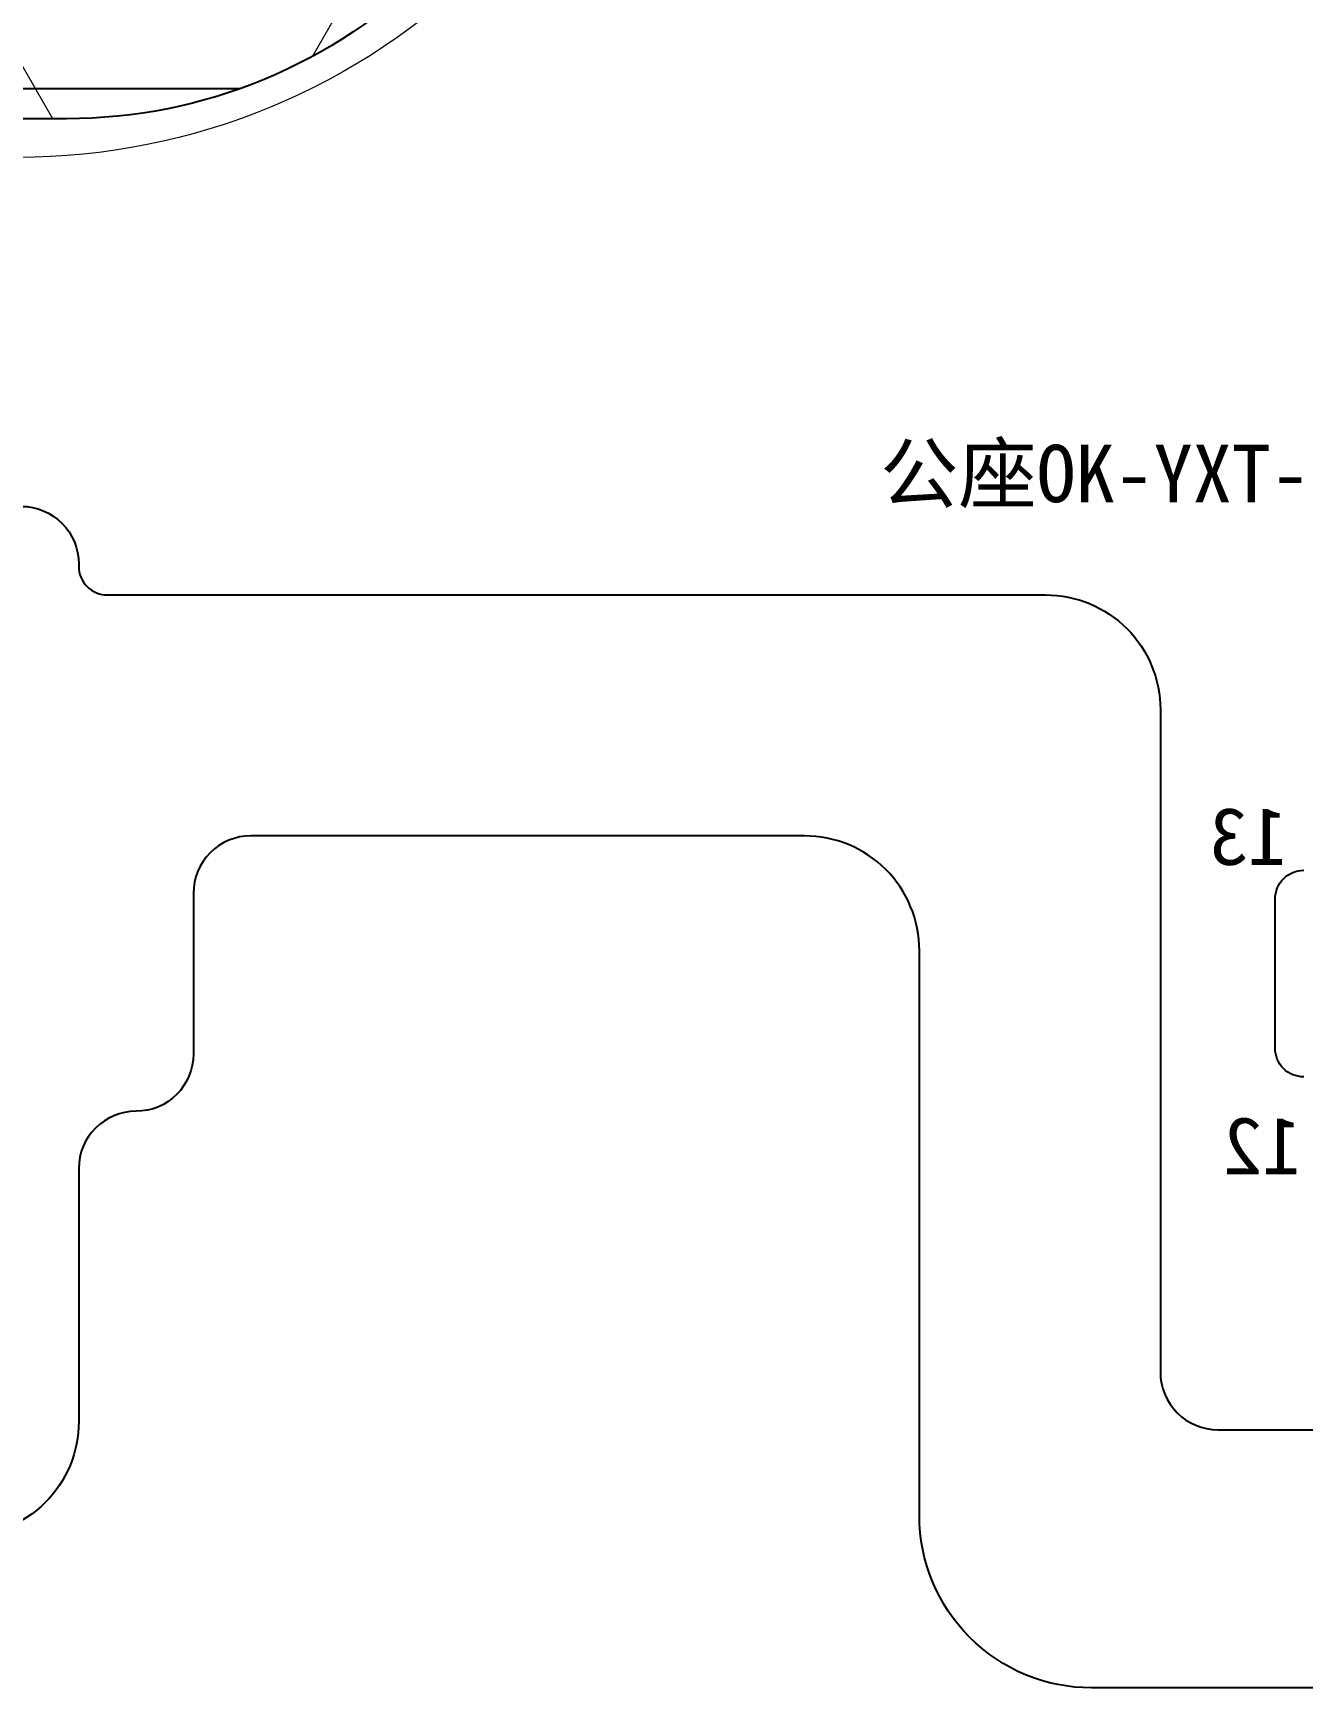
# Model space of a CAD drawing. Header units: inches. Extents: x 1765 to 5217, y -1519 to 441.
# Drawn here: x 4817.78 to 4839.91, y -1325.51 to -1296.67 of the extents above; entities that cross this region are included whole.
import ezdxf

# ---------------------------------------------------------------- set-up
doc = ezdxf.new("R2010")
doc.units = ezdxf.units.IN
doc.header["$MEASUREMENT"] = 0
doc.layers.add('DIM', color=3, linetype='Continuous', lineweight=15)
doc.layers.add('FPC', color=7, linetype='Continuous')
doc.layers.add('LENS', color=6, linetype='Continuous')
doc.styles.add('宋体', font='')
doc.styles.get('宋体').set_extended_font_data('SimSun')

# ---------------------------------------------------------------- blocks, each defined once
blk = doc.blocks.new('FSDDDDD')
at = {"layer": 'LENS', "color": 5, "lineweight": 0}
blk.add_lwpolyline([(3465.185, -1743.304, -0.414214), (3453.685, -1754.804), (3438.595, -1754.804, -0.414214), (3427.095, -1743.304), (3427.095, -1720.794, -0.414214), (3438.595, -1709.294), (3453.685, -1709.294, -0.414214), (3465.185, -1720.794)], format="xyb", close=True, dxfattribs=at)

msp = doc.modelspace()

# ---------------------------------------------------------------- hatches: boundary and pattern name
at = {"layer": 'DIM'}
h = msp.add_hatch(dxfattribs=at)
h.set_pattern_fill('HONEY', color=256, style=0)
h.set_pattern_definition([(0, (6913.9786, -2365.6452), (4.7625, 2.74963), [3.175, -6.35]), (120, (6913.9786, -2365.6452), (-4.7624994, 2.749631), [3.175, -6.35]), (60, (6913.9786, -2365.6452), (6e-07, 5.499261), [-6.35, 3.175])])
edge = h.paths.add_edge_path()
edge.add_line((4827.36, -1263.445), (4827.36, -1289.16))
edge.add_arc((4818.36, -1289.16), 9, -90, 0, ccw=False)
edge.add_line((4818.36, -1298.16), (4801.573, -1298.16))
edge.add_arc((4801.573, -1289.16), 9, 180, 270, ccw=False)
edge.add_line((4792.573, -1289.16), (4792.573, -1263.445))
edge.add_arc((4800.993, -1263.445), 8.42, 90, 180, ccw=False)
edge.add_line((4800.993, -1255.025), (4818.94, -1255.025))
edge.add_arc((4818.94, -1263.445), 8.42, 0, 90, ccw=False)

# ---------------------------------------------------------------- linework, layer by layer
msp.add_line((4821.375, -1297.64), (4798.558, -1297.64))
msp.add_line((4821.375, -1297.64), (4798.558, -1297.64))
msp.add_lwpolyline([(4827.36, -1263.445), (4827.36, -1289.16, -0.414214), (4818.36, -1298.16), (4801.573, -1298.16, -0.414214), (4792.573, -1289.16), (4792.573, -1263.445, -0.414214), (4800.993, -1255.025), (4818.94, -1255.025, -0.414214)], format="xyb", close=True)
msp.add_lwpolyline([(4827.36, -1263.445), (4827.36, -1289.16, -0.414214), (4818.36, -1298.16), (4801.573, -1298.16, -0.414214), (4792.573, -1289.16), (4792.573, -1263.445, -0.414214), (4800.993, -1255.025), (4818.94, -1255.025, -0.414214)], format="xyb", close=True)
at = {"layer": 'FPC', "color": 2, "lineweight": -3}
for points in [[(4817.572, -1304.917, -0.414214), (4818.572, -1305.917), (4818.572, -1305.96, 0.414214), (4819.072, -1306.46), (4835.423, -1306.46, -0.414214), (4837.423, -1308.46), (4837.423, -1320.009, 0.414214), (4838.423, -1321.009), (4840.153, -1321.009, 0.414214)], [(4843.353, -1325.509), (4836.223, -1325.509, -0.414214), (4833.223, -1322.509), (4833.223, -1312.66, 0.414214), (4831.223, -1310.66), (4821.571, -1310.66, 0.414214), (4820.571, -1311.66), (4820.571, -1314.46, -0.414067), (4819.571, -1315.46, 0.414067), (4818.572, -1316.46), (4818.572, -1320.867, -0.414214), (4816.572, -1322.867)], [(4839.923, -1314.86, -0.414214), (4839.423, -1314.36), (4839.423, -1311.76, -0.414214), (4839.923, -1311.26)]]:
    msp.add_lwpolyline(points, format="xyb", dxfattribs=at)

# ---------------------------------------------------------------- block references
at = {"layer": 'DIM'}
msp.add_blockref('FSDDDDD', (1363.826, 455.969), dxfattribs=at)

# ---------------------------------------------------------------- texts
at = {"color": 7, "extrusion": (0, 0, -1), "char_height": 1, "width": 2.23138, "attachment_point": 7, "text_direction": (-1, 0, 0)}
for s, insert in [('{\\fSimSun|b0|i0|c134|p2;13}', (4839.63, -1311.182)), ('{\\fSimSun|b0|i0|c134|p2;12}', (4839.879, -1316.558))]:
    msp.add_mtext(s, dxfattribs=dict(at, insert=insert))
at = {"layer": 'DIM', "insert": (4832.538, -1303.844), "char_height": 1, "width": 133.99871, "attachment_point": 1, "style": '宋体'}
msp.add_mtext('公座OK-YXT-BB10-24P-02', dxfattribs=at)

doc.saveas('drawing.dxf')
